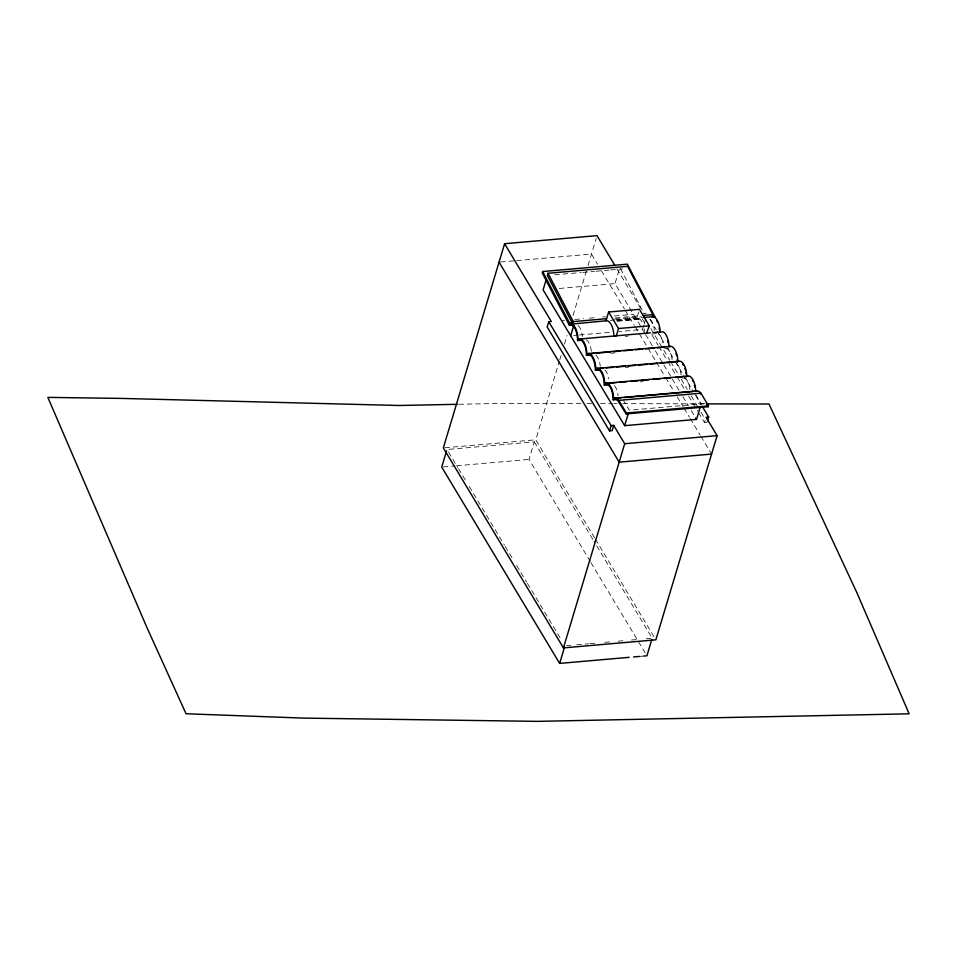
<?xml version="1.0" encoding="UTF-8"?>
<svg xmlns="http://www.w3.org/2000/svg" width="957" height="957" viewBox="0 0 957 957"><rect width="100%" height="100%" fill="white"/><g stroke="black" fill="none" stroke-linecap="round" stroke-linejoin="round"><path stroke-width="0.72" stroke-dasharray="4.79 3.59" d="M590.254 561.436L529.006 459.444L534.269 441.871L446.991 449.503M594.644 537.906L535.741 439.813L559.319 361.232M559.749 359.808L561.029 355.514M564.463 344.089L567.034 335.512M573.028 315.511L586.318 271.226M588.041 265.508L596.151 238.472M644.827 333.263L614.992 283.595L619.454 268.702M638.618 311.994L636.788 318.095A14.164 6.244 85 0 1 642.494 322.892M643.726 325.512L642.542 329.459L619.071 331.517M644.121 324.196L645.7 318.92M707.079 422.336L704.508 422.563L705.297 419.932M500.523 262.027L515.189 260.747M516.648 260.615L591.462 254.072L597.587 264.264M554.725 274.826L581.246 272.518M582.717 272.386L594.512 271.357M595.984 271.226L609.25 270.065M610.722 269.934L622.505 268.905M559.247 288.464L614.992 283.595M561.58 320.619L564.51 320.356M574.774 319.459L583.579 318.693M589.452 318.179L596.785 317.533M602.647 317.03L605.578 316.767M614.382 316.001L633.45 314.327M643.726 313.429L646.286 313.214M615.411 317.927L640.209 315.762M614.789 319.064L641.31 316.743M610.375 320.404L614.777 320.021M616.248 319.889L642.386 317.604M616.763 320.176L641.692 317.999M617.851 320.906L642.781 318.729M617.109 321.229L642.039 319.04M573.602 335.488L578.004 335.106M579.463 334.974L611.738 332.163M625.256 336.374L628.187 336.122M651.657 334.065L658.44 333.479M610.686 353.253L615.088 352.87M664.78 348.527L668.632 348.192M625.459 367.572L628.39 367.309M640.233 381.879L643.164 381.628M682.58 378.182L686.432 377.848M705.022 403.591L629.299 410.206L623.701 400.887M444.79 447.768L535.741 439.813M443.211 466.932L455.042 465.903M456.525 465.772L529.006 459.444M566.388 645.712L570.827 645.329M576.736 644.815L588.579 643.774M590.05 643.642L597.455 642.996M604.848 642.35L612.241 641.704M618.162 641.19L625.555 640.544M631.476 640.03L638.869 639.384M646.262 638.738L652.184 638.211L593.998 541.315M639.515 656.43L643.953 656.035M458.846 404.273L503.633 403.375L581.15 403.555M587.108 403.579L591.582 403.579M600.529 403.603L612.456 403.639M613.939 403.639L616.93 403.651M622.887 403.663L704.878 403.866M695.583 394.607L701.17 403.926M650.09 319.542L656.179 329.675M656.933 330.943L665.306 344.879M666.06 346.147L674.434 360.071M675.187 361.339L682.796 374.008M683.561 375.276L692.689 390.468M695.727 395.54L701.05 404.404M616.918 268.797L640.652 308.333M650.796 328.61L669.804 360.275M670.57 361.543L678.178 374.211M681.217 379.271L687.305 389.403M691.11 395.743L697.186 405.876M700.991 412.204L704.795 418.544M642.135 318.705L645.185 323.765M652.028 335.165L658.117 345.298M658.871 346.566L667.244 360.502M667.998 361.77L676.372 375.694M677.125 376.962L684.734 389.631M688.538 395.971L697.665 411.163M698.431 412.431L704.508 422.563M645.58 334.531L652.435 345.944M655.485 351.016L663.093 363.684M663.859 364.952L671.467 377.632M672.233 378.9L679.841 391.569M682.879 396.641L688.215 405.517M691.253 410.589L695.823 418.197M601.415 270.64L624.359 308.86M625.124 310.128L634.312 325.416M635.077 326.696L647.315 347.068M648.08 348.348L655.724 361.088M656.49 362.356L664.912 376.376M665.677 377.644L674.087 391.664M677.149 396.76L683.274 406.952M684.04 408.22L689.387 417.144M690.153 418.412L700.105 434.98M700.871 436.248L710.812 452.817M595.41 539.186L654.325 637.278M534.269 441.871L593.232 540.047M591.019 562.716L645.389 653.236M448.522 452.051L457.709 467.351M458.475 468.631L466.143 481.371M469.205 486.479L504.423 545.119M505.188 546.399L513.61 560.419M516.672 565.527L526.625 582.095M527.391 583.375L560.312 638.199M620.555 268.666L644.025 313.645M614.573 385.683A13.015 5.73 85 0 1 618.09 395.851M684.638 377.883A13.015 5.73 85 0 1 689.961 389.571M676.659 363.66A13.015 5.73 85 0 1 681.061 374.749M604.788 369.94A13.015 5.73 85 0 1 608.891 378.984M595.876 355.119A13.015 5.73 85 0 1 600.278 366.208M666.838 348.228A13.015 5.73 85 0 1 672.149 359.916M586.055 339.687A13.015 5.73 85 0 1 591.378 351.375M658.847 334.005A13.015 5.73 85 0 1 662.962 343.049M644.264 328.849A14.164 6.244 85 0 1 644.575 331.074M578.076 325.464A13.015 5.73 85 0 1 582.466 336.553M649.947 319.183A13.015 5.73 85 0 1 654.349 330.273"/><path stroke-width="1.44" d="M614.609 264.969L597.001 235.637L504.59 243.712L443.33 447.888L563.446 647.901L655.856 639.826L717.116 435.638L706.087 417.3L708.659 417.073L707.474 421.02M446.596 450.855L441.727 467.064L559.642 663.404L629.168 657.327M653.798 316.934L654.755 316.528L627.337 264.156L542.619 271.549L542.224 272.877L569.427 325.392L573.279 325.057M548.014 273.283L547.356 275.472L572.609 323.705L573.231 321.612L548.014 273.283L627.589 266.321L652.818 314.662L652.184 316.755A14.164 6.244 85 0 1 660.139 331.983L663.093 331.828A14.164 6.244 85 0 1 669.039 346.817A14.164 6.244 85 0 1 677.939 361.638A14.164 6.244 85 0 1 686.851 376.472A14.164 6.244 85 0 1 695.751 391.293A15.647 6.89 85 0 1 700.931 393.195L708.527 405.864L708.264 406.737L626.117 413.914L617.648 400.373A14.499 6.388 85 0 0 614.729 399.296L613.186 399.787L612.947 396.306A13.015 5.73 85 0 0 605.793 384.379L604.286 385.025L604.046 381.472A13.015 5.73 85 0 0 596.881 369.546L595.386 370.192L595.146 366.651A13.015 5.73 85 0 0 587.981 354.724L586.485 355.37L586.234 351.829A13.015 5.73 85 0 0 579.081 339.902L577.573 340.536L577.334 336.996A13.015 5.73 85 0 0 570.169 325.069L569.427 325.392M545.957 280.389L543.109 289.875L624.658 425.662L696.54 419.381L700.333 406.737M548.744 321.731L547.165 327.007L609.537 430.865L612.097 430.638L613.676 425.375L611.116 425.59L548.744 321.731L551.304 321.516L504.59 243.712M570.659 335.751L573.829 325.213M608.604 312.018L618.521 328.526L616.368 335.716L613.927 336.027A14.164 6.244 85 0 0 605.984 320.786L608.604 312.018L639.408 309.326L649.324 325.835L646.681 332.869M609.537 430.865L611.116 425.59M626.117 413.914L626.38 413.041L618.784 400.385A15.647 6.89 85 0 0 613.604 398.471A14.164 6.244 85 0 0 604.704 383.649A14.164 6.244 85 0 0 595.804 368.816A14.164 6.244 85 0 0 586.892 353.994A14.164 6.244 85 0 0 580.947 339.017L577.992 339.161A14.164 6.244 85 0 0 570.037 323.933L542.619 271.549M624.658 425.662L628.45 413.017M563.446 647.901L624.694 443.725L613.676 425.375M559.642 663.404L564.498 647.195M651.777 639.563L646.92 655.784L643.953 656.035M569.092 324.339L605.984 320.786M573.231 321.612L606.606 318.693M643.008 315.511L652.818 314.662M569.487 323.023L572.047 322.796M643.786 317.485L654.755 316.528M618.521 328.526L649.324 325.835M577.992 339.161L650.329 332.845M653.129 332.593L660.139 331.983M577.573 340.536L581.425 340.202M587.849 353.588L669.996 346.398M591.294 353.612L610.363 351.937M613.293 351.686L620.638 351.04M623.569 350.788L632.362 350.023M635.304 349.76L642.637 349.126M645.568 348.862L654.373 348.097M657.303 347.834L664.637 347.2M586.485 355.37L590.337 355.035M596.749 368.409L678.896 361.232M595.804 368.816L603.137 368.182M606.068 367.919L613.401 367.285M616.332 367.021L625.136 366.256M628.067 365.993L635.4 365.359M638.343 365.096L647.135 364.33M650.078 364.079L657.411 363.433M660.342 363.182L677.939 361.638M595.386 370.192L599.238 369.857M605.661 383.231L687.796 376.053M609.107 383.267L616.44 382.621M619.37 382.369L626.703 381.723M631.106 381.341L638.439 380.695M641.369 380.443L648.714 379.797M653.105 379.415L660.438 378.769M663.38 378.517L670.713 377.871M675.116 377.489L682.449 376.855M604.286 385.025L609.418 384.57M614.621 398.148L696.768 390.97M613.604 398.471L620.937 397.837M623.88 397.574L695.751 391.293M613.186 399.787L617.038 399.452M618.784 400.385L700.931 393.195M626.38 413.041L708.527 405.864M624.694 443.725L717.116 435.638M711.577 454.085L619.167 462.159L499.052 262.146M633.606 656.945L639.515 656.43M457.35 404.309L399.129 405.493L120.809 398.399L47.85 397.382L147.258 628.282L186.041 713.755L303.536 718.109L537.475 721.363L909.15 713.826L856.587 592.036L768.985 404.021L706.374 403.866M699.794 393.195L700.715 394.164M706.96 404.56L708.264 406.737M702.57 406.94L708.659 417.073M695.823 418.197L696.54 419.381M677.293 359.473L677.448 361.83M692.413 380.144A13.015 5.73 85 0 1 693.179 381.604M694.387 385.109A13.015 5.73 85 0 1 694.806 387.083M682.676 364.127A13.015 5.73 85 0 1 683.513 365.323M684.937 368.445A13.015 5.73 85 0 1 685.487 370.287M685.906 372.249A13.015 5.73 85 0 1 686.193 374.295M676.025 353.612A13.015 5.73 85 0 1 676.575 355.454M667.675 340.632A13.015 5.73 85 0 1 668.094 342.594M656.801 320.846A13.015 5.73 85 0 1 657.555 322.294M659.194 327.773A13.015 5.73 85 0 1 659.481 329.818"/></g></svg>
